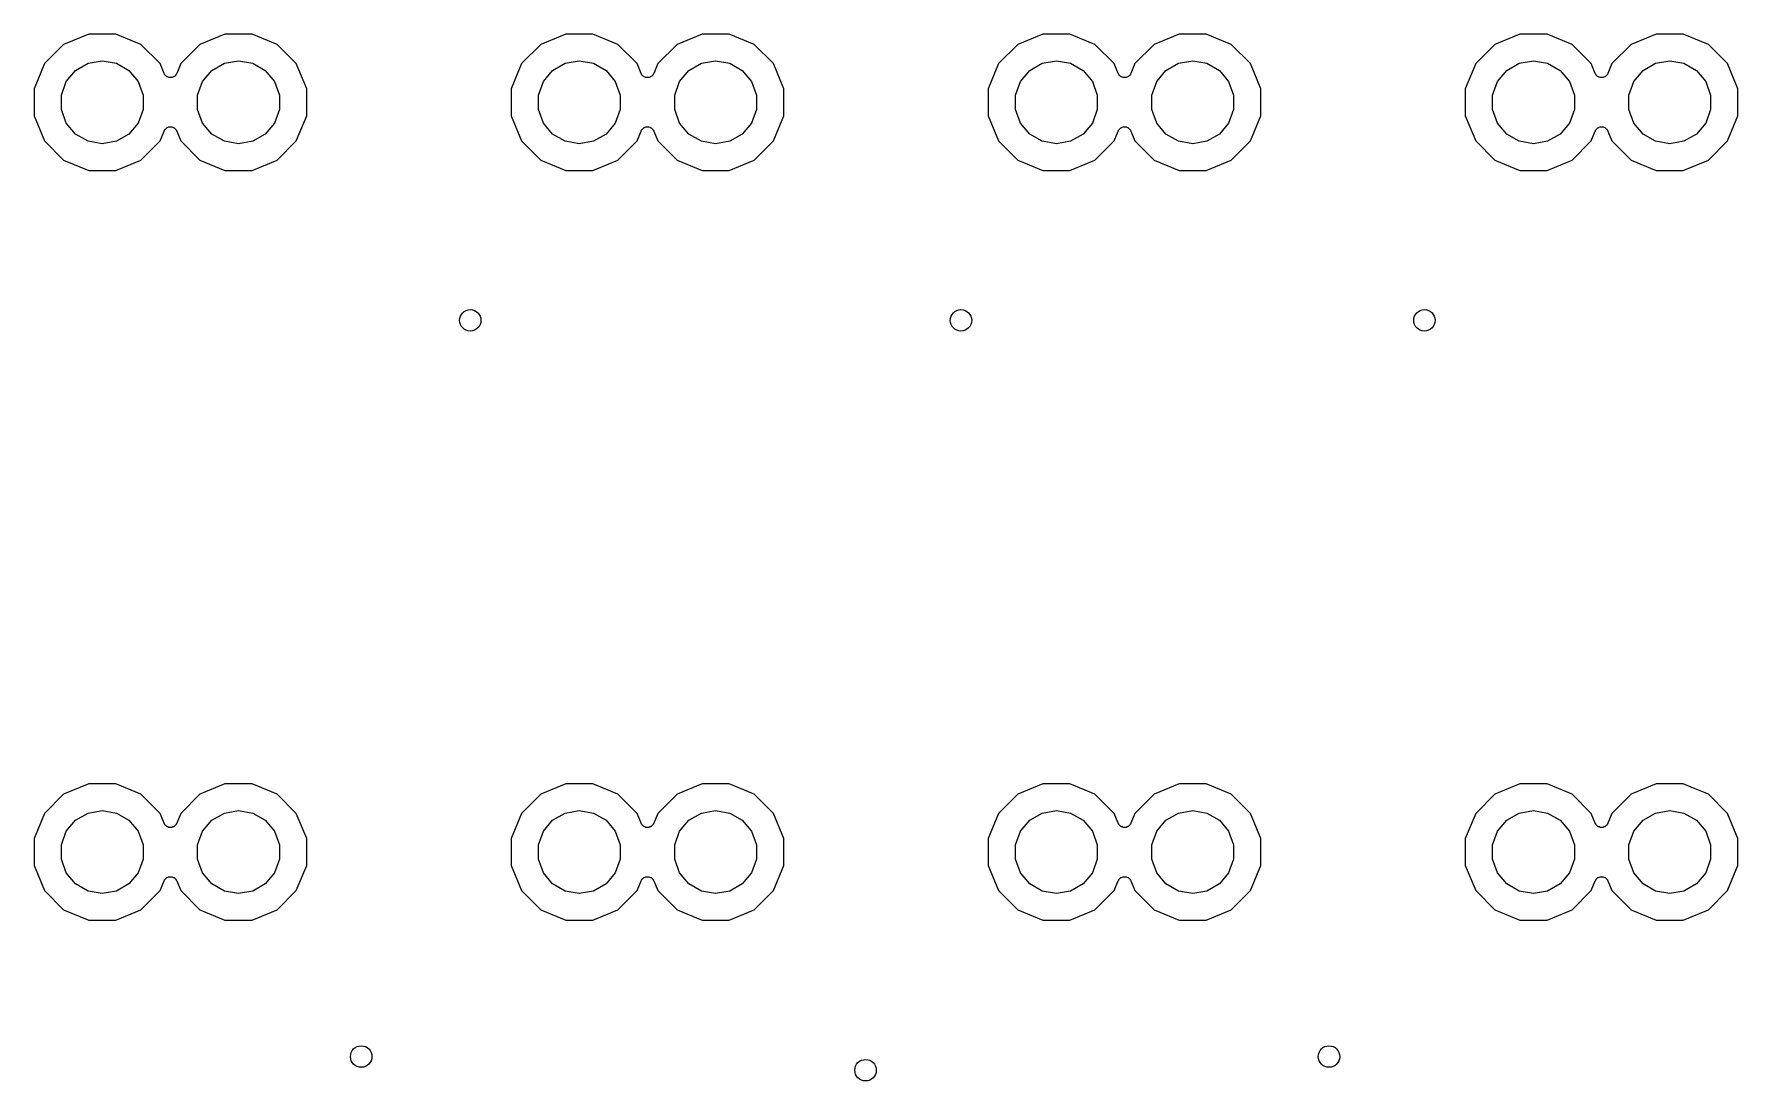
# Model space of a CAD drawing. Extents: x 40 to 163, y -163 to -37.
# Drawn here: x 68.58 to 100.33, y -137.61 to -118.11 of the extents above; entities that cross this region are included whole.
import ezdxf

# ---------------------------------------------------------------- set-up
doc = ezdxf.new("R2010")
doc.units = 0
doc.header["$MEASUREMENT"] = 0
doc.layers.add('BLACK', color=7, linetype='CONTINUOUS')

msp = doc.modelspace()

# ---------------------------------------------------------------- linework, layer by layer
at = {"layer": 'BLACK', "linetype": 'CONTINUOUS'}
for p, q in [((69.5974, -118.11), (69.1306, -118.303)), ((70.1026, -118.11), (69.5974, -118.11)), ((70.5694, -118.303), (70.1026, -118.11)), ((72.1374, -118.11), (71.6706, -118.303)), ((72.6426, -118.11), (72.1374, -118.11)), ((73.1094, -118.303), (72.6426, -118.11)), ((78.4874, -118.11), (78.0206, -118.303)), ((78.9926, -118.11), (78.4874, -118.11)), ((79.4594, -118.303), (78.9926, -118.11)), ((81.0274, -118.11), (80.5606, -118.303)), ((81.5326, -118.11), (81.0274, -118.11)), ((81.9994, -118.303), (81.5326, -118.11)), ((87.3774, -118.11), (86.9106, -118.303)), ((87.8826, -118.11), (87.3774, -118.11)), ((88.3494, -118.303), (87.8826, -118.11)), ((89.9174, -118.11), (89.4506, -118.303)), ((90.4226, -118.11), (89.9174, -118.11)), ((90.8894, -118.303), (90.4226, -118.11)), ((96.2674, -118.11), (95.8006, -118.303)), ((96.7726, -118.11), (96.2674, -118.11)), ((97.2394, -118.303), (96.7726, -118.11)), ((98.8074, -118.11), (98.3406, -118.303)), ((99.3126, -118.11), (98.8074, -118.11)), ((99.7794, -118.303), (99.3126, -118.11)), ((69.1306, -118.303), (68.7733, -118.661)), ((70.9267, -118.661), (70.5694, -118.303)), ((71.6706, -118.303), (71.3133, -118.661)), ((73.4667, -118.661), (73.1094, -118.303)), ((78.0206, -118.303), (77.6633, -118.661)), ((79.8167, -118.661), (79.4594, -118.303)), ((80.5606, -118.303), (80.2033, -118.661)), ((82.3567, -118.661), (81.9994, -118.303)), ((86.9106, -118.303), (86.5533, -118.661)), ((88.7067, -118.661), (88.3494, -118.303)), ((89.4506, -118.303), (89.0933, -118.661)), ((91.2467, -118.661), (90.8894, -118.303)), ((95.8006, -118.303), (95.4433, -118.661)), ((97.5967, -118.661), (97.2394, -118.303)), ((98.3406, -118.303), (97.9833, -118.661)), ((100.137, -118.661), (99.7794, -118.303)), ((68.7733, -118.661), (68.58, -119.127)), ((69.3526, -118.787), (69.5854, -118.653)), ((69.5854, -118.653), (69.85, -118.606)), ((69.85, -118.606), (70.1146, -118.653)), ((70.1146, -118.653), (70.3474, -118.787)), ((71.0027, -118.844), (70.9267, -118.661)), ((71.3133, -118.661), (71.2373, -118.844)), ((71.8926, -118.787), (72.1254, -118.653)), ((72.1254, -118.653), (72.39, -118.606)), ((72.39, -118.606), (72.6546, -118.653)), ((72.6546, -118.653), (72.8874, -118.787)), ((73.66, -119.127), (73.4667, -118.661)), ((77.6633, -118.661), (77.47, -119.127)), ((78.2426, -118.787), (78.4754, -118.653)), ((78.4754, -118.653), (78.74, -118.606)), ((78.74, -118.606), (79.0046, -118.653)), ((79.0046, -118.653), (79.2374, -118.787)), ((79.8927, -118.844), (79.8167, -118.661)), ((80.2033, -118.661), (80.1273, -118.844)), ((80.7826, -118.787), (81.0154, -118.653)), ((81.0154, -118.653), (81.28, -118.606)), ((81.28, -118.606), (81.5446, -118.653)), ((81.5446, -118.653), (81.7774, -118.787)), ((82.55, -119.127), (82.3567, -118.661)), ((86.5533, -118.661), (86.36, -119.127)), ((87.1326, -118.787), (87.3654, -118.653)), ((87.3654, -118.653), (87.63, -118.606)), ((87.63, -118.606), (87.8946, -118.653)), ((87.8946, -118.653), (88.1274, -118.787)), ((88.7827, -118.844), (88.7067, -118.661)), ((89.0933, -118.661), (89.0173, -118.844)), ((89.6726, -118.787), (89.9054, -118.653)), ((89.9054, -118.653), (90.17, -118.606)), ((90.17, -118.606), (90.4346, -118.653)), ((90.4346, -118.653), (90.6674, -118.787)), ((91.44, -119.127), (91.2467, -118.661)), ((95.4433, -118.661), (95.25, -119.127)), ((96.0226, -118.787), (96.2554, -118.653)), ((96.2554, -118.653), (96.52, -118.606)), ((96.52, -118.606), (96.7846, -118.653)), ((96.7846, -118.653), (97.0174, -118.787)), ((97.6727, -118.844), (97.5967, -118.661)), ((97.9833, -118.661), (97.9073, -118.844)), ((98.5626, -118.787), (98.7954, -118.653)), ((98.7954, -118.653), (99.06, -118.606)), ((99.06, -118.606), (99.3246, -118.653)), ((99.3246, -118.653), (99.5574, -118.787)), ((100.33, -119.127), (100.137, -118.661)), ((69.088, -119.246), (69.1799, -118.993)), ((69.1799, -118.993), (69.3526, -118.787)), ((70.3474, -118.787), (70.5201, -118.993)), ((70.5201, -118.993), (70.612, -119.246)), ((71.0116, -118.858), (71.0027, -118.844)), ((71.0192, -118.873), (71.0116, -118.858)), ((71.0234, -118.877), (71.0192, -118.873)), ((71.0264, -118.881), (71.0234, -118.877)), ((71.0395, -118.891), (71.0264, -118.881)), ((71.0518, -118.903), (71.0395, -118.891)), ((71.0569, -118.905), (71.0518, -118.903)), ((71.0614, -118.908), (71.0569, -118.905)), ((71.0772, -118.913), (71.0614, -118.908)), ((71.0925, -118.92), (71.0772, -118.913)), ((71.0981, -118.92), (71.0925, -118.92)), ((71.1034, -118.921), (71.0981, -118.92)), ((71.12, -118.921), (71.1034, -118.921)), ((71.1366, -118.921), (71.12, -118.921)), ((71.1419, -118.92), (71.1366, -118.921)), ((71.1475, -118.92), (71.1419, -118.92)), ((71.1628, -118.913), (71.1475, -118.92)), ((71.1786, -118.908), (71.1628, -118.913)), ((71.1831, -118.905), (71.1786, -118.908)), ((71.1882, -118.903), (71.1831, -118.905)), ((71.2005, -118.891), (71.1882, -118.903)), ((71.2136, -118.881), (71.2005, -118.891)), ((71.2166, -118.877), (71.2136, -118.881)), ((71.2208, -118.873), (71.2166, -118.877)), ((71.2284, -118.858), (71.2208, -118.873)), ((71.2373, -118.844), (71.2284, -118.858)), ((71.628, -119.246), (71.7199, -118.993)), ((71.7199, -118.993), (71.8926, -118.787)), ((72.8874, -118.787), (73.0601, -118.993)), ((73.0601, -118.993), (73.152, -119.246)), ((77.978, -119.246), (78.0699, -118.993)), ((78.0699, -118.993), (78.2426, -118.787)), ((79.2374, -118.787), (79.4101, -118.993)), ((79.4101, -118.993), (79.502, -119.246)), ((79.9016, -118.858), (79.8927, -118.844)), ((79.9092, -118.873), (79.9016, -118.858)), ((79.9134, -118.877), (79.9092, -118.873)), ((79.9164, -118.881), (79.9134, -118.877)), ((79.9295, -118.891), (79.9164, -118.881)), ((79.9418, -118.903), (79.9295, -118.891)), ((79.9469, -118.905), (79.9418, -118.903)), ((79.9514, -118.908), (79.9469, -118.905)), ((79.9672, -118.913), (79.9514, -118.908)), ((79.9825, -118.92), (79.9672, -118.913)), ((79.9881, -118.92), (79.9825, -118.92)), ((79.9934, -118.921), (79.9881, -118.92)), ((80.01, -118.921), (79.9934, -118.921)), ((80.0266, -118.921), (80.01, -118.921)), ((80.0319, -118.92), (80.0266, -118.921)), ((80.0375, -118.92), (80.0319, -118.92)), ((80.0528, -118.913), (80.0375, -118.92)), ((80.0686, -118.908), (80.0528, -118.913)), ((80.0731, -118.905), (80.0686, -118.908)), ((80.0782, -118.903), (80.0731, -118.905)), ((80.0905, -118.891), (80.0782, -118.903)), ((80.1036, -118.881), (80.0905, -118.891)), ((80.1066, -118.877), (80.1036, -118.881)), ((80.1108, -118.873), (80.1066, -118.877)), ((80.1184, -118.858), (80.1108, -118.873)), ((80.1273, -118.844), (80.1184, -118.858)), ((80.518, -119.246), (80.6099, -118.993)), ((80.6099, -118.993), (80.7826, -118.787)), ((81.7774, -118.787), (81.9501, -118.993)), ((81.9501, -118.993), (82.042, -119.246)), ((86.868, -119.246), (86.9599, -118.993)), ((86.9599, -118.993), (87.1326, -118.787)), ((88.1274, -118.787), (88.3001, -118.993)), ((88.3001, -118.993), (88.392, -119.246)), ((88.7916, -118.858), (88.7827, -118.844)), ((88.7992, -118.873), (88.7916, -118.858)), ((88.8034, -118.877), (88.7992, -118.873)), ((88.8064, -118.881), (88.8034, -118.877)), ((88.8195, -118.891), (88.8064, -118.881)), ((88.8318, -118.903), (88.8195, -118.891)), ((88.8369, -118.905), (88.8318, -118.903)), ((88.8414, -118.908), (88.8369, -118.905)), ((88.8572, -118.913), (88.8414, -118.908)), ((88.8725, -118.92), (88.8572, -118.913)), ((88.8781, -118.92), (88.8725, -118.92)), ((88.8834, -118.921), (88.8781, -118.92)), ((88.9, -118.921), (88.8834, -118.921)), ((88.9166, -118.921), (88.9, -118.921)), ((88.9219, -118.92), (88.9166, -118.921)), ((88.9275, -118.92), (88.9219, -118.92)), ((88.9428, -118.913), (88.9275, -118.92)), ((88.9586, -118.908), (88.9428, -118.913)), ((88.9631, -118.905), (88.9586, -118.908)), ((88.9682, -118.903), (88.9631, -118.905)), ((88.9805, -118.891), (88.9682, -118.903)), ((88.9936, -118.881), (88.9805, -118.891)), ((88.9966, -118.877), (88.9936, -118.881)), ((89.0008, -118.873), (88.9966, -118.877)), ((89.0084, -118.858), (89.0008, -118.873)), ((89.0173, -118.844), (89.0084, -118.858)), ((89.408, -119.246), (89.4999, -118.993)), ((89.4999, -118.993), (89.6726, -118.787)), ((90.6674, -118.787), (90.8401, -118.993)), ((90.8401, -118.993), (90.932, -119.246)), ((95.758, -119.246), (95.8499, -118.993)), ((95.8499, -118.993), (96.0226, -118.787)), ((97.0174, -118.787), (97.1901, -118.993)), ((97.1901, -118.993), (97.282, -119.246)), ((97.6816, -118.858), (97.6727, -118.844)), ((97.6892, -118.873), (97.6816, -118.858)), ((97.6934, -118.877), (97.6892, -118.873)), ((97.6964, -118.881), (97.6934, -118.877)), ((97.7095, -118.891), (97.6964, -118.881)), ((97.7218, -118.903), (97.7095, -118.891)), ((97.7269, -118.905), (97.7218, -118.903)), ((97.7314, -118.908), (97.7269, -118.905)), ((97.7472, -118.913), (97.7314, -118.908)), ((97.7625, -118.92), (97.7472, -118.913)), ((97.7681, -118.92), (97.7625, -118.92)), ((97.7734, -118.921), (97.7681, -118.92)), ((97.79, -118.921), (97.7734, -118.921)), ((97.8066, -118.921), (97.79, -118.921)), ((97.8119, -118.92), (97.8066, -118.921)), ((97.8175, -118.92), (97.8119, -118.92)), ((97.8328, -118.913), (97.8175, -118.92)), ((97.8486, -118.908), (97.8328, -118.913)), ((97.8531, -118.905), (97.8486, -118.908)), ((97.8582, -118.903), (97.8531, -118.905)), ((97.8705, -118.891), (97.8582, -118.903)), ((97.8836, -118.881), (97.8705, -118.891)), ((97.8866, -118.877), (97.8836, -118.881)), ((97.8908, -118.873), (97.8866, -118.877)), ((97.8984, -118.858), (97.8908, -118.873)), ((97.9073, -118.844), (97.8984, -118.858)), ((98.298, -119.246), (98.3899, -118.993)), ((98.3899, -118.993), (98.5626, -118.787)), ((99.5574, -118.787), (99.7301, -118.993)), ((99.7301, -118.993), (99.822, -119.246)), ((68.58, -119.127), (68.58, -119.633)), ((69.088, -119.514), (69.088, -119.246)), ((70.612, -119.246), (70.612, -119.514)), ((71.628, -119.514), (71.628, -119.246)), ((73.152, -119.246), (73.152, -119.514)), ((73.66, -119.633), (73.66, -119.127)), ((77.47, -119.127), (77.47, -119.633)), ((77.978, -119.514), (77.978, -119.246)), ((79.502, -119.246), (79.502, -119.514)), ((80.518, -119.514), (80.518, -119.246)), ((82.042, -119.246), (82.042, -119.514)), ((82.55, -119.633), (82.55, -119.127)), ((86.36, -119.127), (86.36, -119.633)), ((86.868, -119.514), (86.868, -119.246)), ((88.392, -119.246), (88.392, -119.514)), ((89.408, -119.514), (89.408, -119.246)), ((90.932, -119.246), (90.932, -119.514)), ((91.44, -119.633), (91.44, -119.127)), ((95.25, -119.127), (95.25, -119.633)), ((95.758, -119.514), (95.758, -119.246)), ((97.282, -119.246), (97.282, -119.514)), ((98.298, -119.514), (98.298, -119.246)), ((99.822, -119.246), (99.822, -119.514)), ((100.33, -119.633), (100.33, -119.127)), ((68.58, -119.633), (68.7733, -120.099)), ((69.1799, -119.767), (69.088, -119.514)), ((70.612, -119.514), (70.5201, -119.767)), ((71.7199, -119.767), (71.628, -119.514)), ((73.152, -119.514), (73.0601, -119.767)), ((73.4667, -120.099), (73.66, -119.633)), ((77.47, -119.633), (77.6633, -120.099)), ((78.0699, -119.767), (77.978, -119.514)), ((79.502, -119.514), (79.4101, -119.767)), ((80.6099, -119.767), (80.518, -119.514)), ((82.042, -119.514), (81.9501, -119.767)), ((82.3567, -120.099), (82.55, -119.633)), ((86.36, -119.633), (86.5533, -120.099)), ((86.9599, -119.767), (86.868, -119.514)), ((88.392, -119.514), (88.3001, -119.767)), ((89.4999, -119.767), (89.408, -119.514)), ((90.932, -119.514), (90.8401, -119.767)), ((91.2467, -120.099), (91.44, -119.633)), ((95.25, -119.633), (95.4433, -120.099)), ((95.8499, -119.767), (95.758, -119.514)), ((97.282, -119.514), (97.1901, -119.767)), ((98.3899, -119.767), (98.298, -119.514)), ((99.822, -119.514), (99.7301, -119.767)), ((100.137, -120.099), (100.33, -119.633)), ((69.3526, -119.973), (69.1799, -119.767)), ((69.5854, -120.107), (69.3526, -119.973)), ((70.3474, -119.973), (70.1146, -120.107)), ((70.5201, -119.767), (70.3474, -119.973)), ((70.9267, -120.099), (71.0027, -119.916)), ((71.0027, -119.916), (71.0116, -119.902)), ((71.0116, -119.902), (71.0192, -119.887)), ((71.0192, -119.887), (71.0234, -119.883)), ((71.0234, -119.883), (71.0264, -119.879)), ((71.0264, -119.879), (71.0395, -119.869)), ((71.0395, -119.869), (71.0518, -119.857)), ((71.0518, -119.857), (71.0569, -119.855)), ((71.0569, -119.855), (71.0614, -119.852)), ((71.0614, -119.852), (71.0772, -119.847)), ((71.0772, -119.847), (71.0925, -119.84)), ((71.0925, -119.84), (71.0981, -119.84)), ((71.0981, -119.84), (71.1034, -119.839)), ((71.1034, -119.839), (71.12, -119.839)), ((71.12, -119.839), (71.1366, -119.839)), ((71.1366, -119.839), (71.1419, -119.84)), ((71.1419, -119.84), (71.1475, -119.84)), ((71.1475, -119.84), (71.1628, -119.847)), ((71.1628, -119.847), (71.1786, -119.852)), ((71.1786, -119.852), (71.1831, -119.855)), ((71.1831, -119.855), (71.1882, -119.857)), ((71.1882, -119.857), (71.2005, -119.869)), ((71.2005, -119.869), (71.2136, -119.879)), ((71.2136, -119.879), (71.2166, -119.883)), ((71.2166, -119.883), (71.2208, -119.887)), ((71.2208, -119.887), (71.2284, -119.902)), ((71.2284, -119.902), (71.2373, -119.916)), ((71.2373, -119.916), (71.3133, -120.099)), ((71.8926, -119.973), (71.7199, -119.767)), ((72.1254, -120.107), (71.8926, -119.973)), ((72.8874, -119.973), (72.6546, -120.107)), ((73.0601, -119.767), (72.8874, -119.973)), ((78.2426, -119.973), (78.0699, -119.767)), ((78.4754, -120.107), (78.2426, -119.973)), ((79.2374, -119.973), (79.0046, -120.107)), ((79.4101, -119.767), (79.2374, -119.973)), ((79.8167, -120.099), (79.8927, -119.916)), ((79.8927, -119.916), (79.9016, -119.902)), ((79.9016, -119.902), (79.9092, -119.887)), ((79.9092, -119.887), (79.9134, -119.883)), ((79.9134, -119.883), (79.9164, -119.879)), ((79.9164, -119.879), (79.9295, -119.869)), ((79.9295, -119.869), (79.9418, -119.857)), ((79.9418, -119.857), (79.9469, -119.855)), ((79.9469, -119.855), (79.9514, -119.852)), ((79.9514, -119.852), (79.9672, -119.847)), ((79.9672, -119.847), (79.9825, -119.84)), ((79.9825, -119.84), (79.9881, -119.84)), ((79.9881, -119.84), (79.9934, -119.839)), ((79.9934, -119.839), (80.01, -119.839)), ((80.01, -119.839), (80.0266, -119.839)), ((80.0266, -119.839), (80.0319, -119.84)), ((80.0319, -119.84), (80.0375, -119.84)), ((80.0375, -119.84), (80.0528, -119.847)), ((80.0528, -119.847), (80.0686, -119.852)), ((80.0686, -119.852), (80.0731, -119.855)), ((80.0731, -119.855), (80.0782, -119.857)), ((80.0782, -119.857), (80.0905, -119.869)), ((80.0905, -119.869), (80.1036, -119.879)), ((80.1036, -119.879), (80.1066, -119.883)), ((80.1066, -119.883), (80.1108, -119.887)), ((80.1108, -119.887), (80.1184, -119.902)), ((80.1184, -119.902), (80.1273, -119.916)), ((80.1273, -119.916), (80.2033, -120.099)), ((80.7826, -119.973), (80.6099, -119.767)), ((81.0154, -120.107), (80.7826, -119.973)), ((81.7774, -119.973), (81.5446, -120.107)), ((81.9501, -119.767), (81.7774, -119.973)), ((87.1326, -119.973), (86.9599, -119.767)), ((87.3654, -120.107), (87.1326, -119.973)), ((88.1274, -119.973), (87.8946, -120.107)), ((88.3001, -119.767), (88.1274, -119.973)), ((88.7067, -120.099), (88.7827, -119.916)), ((88.7827, -119.916), (88.7916, -119.902)), ((88.7916, -119.902), (88.7992, -119.887)), ((88.7992, -119.887), (88.8034, -119.883)), ((88.8034, -119.883), (88.8064, -119.879)), ((88.8064, -119.879), (88.8195, -119.869)), ((88.8195, -119.869), (88.8318, -119.857)), ((88.8318, -119.857), (88.8369, -119.855)), ((88.8369, -119.855), (88.8414, -119.852)), ((88.8414, -119.852), (88.8572, -119.847)), ((88.8572, -119.847), (88.8725, -119.84)), ((88.8725, -119.84), (88.8781, -119.84)), ((88.8781, -119.84), (88.8834, -119.839)), ((88.8834, -119.839), (88.9, -119.839)), ((88.9, -119.839), (88.9166, -119.839)), ((88.9166, -119.839), (88.9219, -119.84)), ((88.9219, -119.84), (88.9275, -119.84)), ((88.9275, -119.84), (88.9428, -119.847)), ((88.9428, -119.847), (88.9586, -119.852)), ((88.9586, -119.852), (88.9631, -119.855)), ((88.9631, -119.855), (88.9682, -119.857)), ((88.9682, -119.857), (88.9805, -119.869)), ((88.9805, -119.869), (88.9936, -119.879)), ((88.9936, -119.879), (88.9966, -119.883)), ((88.9966, -119.883), (89.0008, -119.887)), ((89.0008, -119.887), (89.0084, -119.902)), ((89.0084, -119.902), (89.0173, -119.916)), ((89.0173, -119.916), (89.0933, -120.099)), ((89.6726, -119.973), (89.4999, -119.767)), ((89.9054, -120.107), (89.6726, -119.973)), ((90.6674, -119.973), (90.4346, -120.107)), ((90.8401, -119.767), (90.6674, -119.973)), ((96.0226, -119.973), (95.8499, -119.767)), ((96.2554, -120.107), (96.0226, -119.973)), ((97.0174, -119.973), (96.7846, -120.107)), ((97.1901, -119.767), (97.0174, -119.973)), ((97.5967, -120.099), (97.6727, -119.916)), ((97.6727, -119.916), (97.6816, -119.902)), ((97.6816, -119.902), (97.6892, -119.887)), ((97.6892, -119.887), (97.6934, -119.883)), ((97.6934, -119.883), (97.6964, -119.879)), ((97.6964, -119.879), (97.7095, -119.869)), ((97.7095, -119.869), (97.7218, -119.857)), ((97.7218, -119.857), (97.7269, -119.855)), ((97.7269, -119.855), (97.7314, -119.852)), ((97.7314, -119.852), (97.7472, -119.847)), ((97.7472, -119.847), (97.7625, -119.84)), ((97.7625, -119.84), (97.7681, -119.84)), ((97.7681, -119.84), (97.7734, -119.839)), ((97.7734, -119.839), (97.79, -119.839)), ((97.79, -119.839), (97.8066, -119.839)), ((97.8066, -119.839), (97.8119, -119.84)), ((97.8119, -119.84), (97.8175, -119.84)), ((97.8175, -119.84), (97.8328, -119.847)), ((97.8328, -119.847), (97.8486, -119.852)), ((97.8486, -119.852), (97.8531, -119.855)), ((97.8531, -119.855), (97.8582, -119.857)), ((97.8582, -119.857), (97.8705, -119.869)), ((97.8705, -119.869), (97.8836, -119.879)), ((97.8836, -119.879), (97.8866, -119.883)), ((97.8866, -119.883), (97.8908, -119.887)), ((97.8908, -119.887), (97.8984, -119.902)), ((97.8984, -119.902), (97.9073, -119.916)), ((97.9073, -119.916), (97.9833, -120.099)), ((98.5626, -119.973), (98.3899, -119.767)), ((98.7954, -120.107), (98.5626, -119.973)), ((99.5574, -119.973), (99.3246, -120.107)), ((99.7301, -119.767), (99.5574, -119.973)), ((68.7733, -120.099), (69.1306, -120.457)), ((69.85, -120.154), (69.5854, -120.107)), ((70.1146, -120.107), (69.85, -120.154)), ((70.5694, -120.457), (70.9267, -120.099)), ((71.3133, -120.099), (71.6706, -120.457)), ((72.39, -120.154), (72.1254, -120.107)), ((72.6546, -120.107), (72.39, -120.154)), ((73.1094, -120.457), (73.4667, -120.099)), ((77.6633, -120.099), (78.0206, -120.457)), ((78.74, -120.154), (78.4754, -120.107)), ((79.0046, -120.107), (78.74, -120.154)), ((79.4594, -120.457), (79.8167, -120.099)), ((80.2033, -120.099), (80.5606, -120.457)), ((81.28, -120.154), (81.0154, -120.107)), ((81.5446, -120.107), (81.28, -120.154)), ((81.9994, -120.457), (82.3567, -120.099)), ((86.5533, -120.099), (86.9106, -120.457)), ((87.63, -120.154), (87.3654, -120.107)), ((87.8946, -120.107), (87.63, -120.154)), ((88.3494, -120.457), (88.7067, -120.099)), ((89.0933, -120.099), (89.4506, -120.457)), ((90.17, -120.154), (89.9054, -120.107)), ((90.4346, -120.107), (90.17, -120.154)), ((90.8894, -120.457), (91.2467, -120.099)), ((95.4433, -120.099), (95.8006, -120.457)), ((96.52, -120.154), (96.2554, -120.107)), ((96.7846, -120.107), (96.52, -120.154)), ((97.2394, -120.457), (97.5967, -120.099)), ((97.9833, -120.099), (98.3406, -120.457)), ((99.06, -120.154), (98.7954, -120.107)), ((99.3246, -120.107), (99.06, -120.154)), ((99.7794, -120.457), (100.137, -120.099)), ((69.1306, -120.457), (69.5974, -120.65)), ((69.5974, -120.65), (70.1026, -120.65)), ((70.1026, -120.65), (70.5694, -120.457)), ((71.6706, -120.457), (72.1374, -120.65)), ((72.1374, -120.65), (72.6426, -120.65)), ((72.6426, -120.65), (73.1094, -120.457)), ((78.0206, -120.457), (78.4874, -120.65)), ((78.4874, -120.65), (78.9926, -120.65)), ((78.9926, -120.65), (79.4594, -120.457)), ((80.5606, -120.457), (81.0274, -120.65)), ((81.0274, -120.65), (81.5326, -120.65)), ((81.5326, -120.65), (81.9994, -120.457)), ((86.9106, -120.457), (87.3774, -120.65)), ((87.3774, -120.65), (87.8826, -120.65)), ((87.8826, -120.65), (88.3494, -120.457)), ((89.4506, -120.457), (89.9174, -120.65)), ((89.9174, -120.65), (90.4226, -120.65)), ((90.4226, -120.65), (90.8894, -120.457)), ((95.8006, -120.457), (96.2674, -120.65)), ((96.2674, -120.65), (96.7726, -120.65)), ((96.7726, -120.65), (97.2394, -120.457)), ((98.3406, -120.457), (98.8074, -120.65)), ((98.8074, -120.65), (99.3126, -120.65)), ((99.3126, -120.65), (99.7794, -120.457)), ((69.1306, -132.273), (68.7733, -132.631)), ((69.5974, -132.08), (69.1306, -132.273)), ((70.1026, -132.08), (69.5974, -132.08)), ((70.5694, -132.273), (70.1026, -132.08)), ((70.9267, -132.631), (70.5694, -132.273)), ((71.6706, -132.273), (71.3133, -132.631)), ((72.1374, -132.08), (71.6706, -132.273)), ((72.6426, -132.08), (72.1374, -132.08)), ((73.1094, -132.273), (72.6426, -132.08)), ((73.4667, -132.631), (73.1094, -132.273)), ((78.0206, -132.273), (77.6633, -132.631)), ((78.4874, -132.08), (78.0206, -132.273)), ((78.9926, -132.08), (78.4874, -132.08)), ((79.4594, -132.273), (78.9926, -132.08)), ((79.8167, -132.631), (79.4594, -132.273)), ((80.5606, -132.273), (80.2033, -132.631)), ((81.0274, -132.08), (80.5606, -132.273)), ((81.5326, -132.08), (81.0274, -132.08)), ((81.9994, -132.273), (81.5326, -132.08)), ((82.3567, -132.631), (81.9994, -132.273)), ((86.9106, -132.273), (86.5533, -132.631)), ((87.3774, -132.08), (86.9106, -132.273)), ((87.8826, -132.08), (87.3774, -132.08)), ((88.3494, -132.273), (87.8826, -132.08)), ((88.7067, -132.631), (88.3494, -132.273)), ((89.4506, -132.273), (89.0933, -132.631)), ((89.9174, -132.08), (89.4506, -132.273)), ((90.4226, -132.08), (89.9174, -132.08)), ((90.8894, -132.273), (90.4226, -132.08)), ((91.2467, -132.631), (90.8894, -132.273)), ((95.8006, -132.273), (95.4433, -132.631)), ((96.2674, -132.08), (95.8006, -132.273)), ((96.7726, -132.08), (96.2674, -132.08)), ((97.2394, -132.273), (96.7726, -132.08)), ((97.5967, -132.631), (97.2394, -132.273)), ((98.3406, -132.273), (97.9833, -132.631)), ((98.8074, -132.08), (98.3406, -132.273)), ((99.3126, -132.08), (98.8074, -132.08)), ((99.5346, -132.172), (99.3126, -132.08)), ((99.7794, -132.273), (99.5346, -132.172)), ((100.137, -132.631), (99.7794, -132.273)), ((68.7733, -132.631), (68.58, -133.097)), ((69.3526, -132.757), (69.5854, -132.623)), ((69.5854, -132.623), (69.85, -132.576)), ((69.85, -132.576), (70.1146, -132.623)), ((70.1146, -132.623), (70.3474, -132.757)), ((71.0027, -132.814), (70.9267, -132.631)), ((71.3133, -132.631), (71.2373, -132.814)), ((71.8926, -132.757), (72.1254, -132.623)), ((72.1254, -132.623), (72.39, -132.576)), ((72.39, -132.576), (72.6546, -132.623)), ((72.6546, -132.623), (72.8874, -132.757)), ((73.66, -133.097), (73.4667, -132.631)), ((77.6633, -132.631), (77.47, -133.097)), ((78.2426, -132.757), (78.4754, -132.623)), ((78.4754, -132.623), (78.74, -132.576)), ((78.74, -132.576), (79.0046, -132.623)), ((79.0046, -132.623), (79.2374, -132.757)), ((79.8927, -132.814), (79.8167, -132.631)), ((80.2033, -132.631), (80.1273, -132.814)), ((80.7826, -132.757), (81.0154, -132.623)), ((81.0154, -132.623), (81.28, -132.576)), ((81.28, -132.576), (81.5446, -132.623)), ((81.5446, -132.623), (81.7774, -132.757)), ((82.55, -133.097), (82.3567, -132.631)), ((86.5533, -132.631), (86.36, -133.097)), ((87.1326, -132.757), (87.3654, -132.623)), ((87.3654, -132.623), (87.63, -132.576)), ((87.63, -132.576), (87.8946, -132.623)), ((87.8946, -132.623), (88.1274, -132.757)), ((88.7827, -132.814), (88.7067, -132.631)), ((89.0933, -132.631), (89.0173, -132.814)), ((89.6726, -132.757), (89.9054, -132.623)), ((89.9054, -132.623), (90.17, -132.576)), ((90.17, -132.576), (90.4346, -132.623)), ((90.4346, -132.623), (90.6674, -132.757)), ((91.44, -133.097), (91.2467, -132.631)), ((95.4433, -132.631), (95.25, -133.097)), ((96.0226, -132.757), (96.2554, -132.623)), ((96.2554, -132.623), (96.52, -132.576)), ((96.52, -132.576), (96.7846, -132.623)), ((96.7846, -132.623), (97.0174, -132.757)), ((97.6727, -132.814), (97.5967, -132.631)), ((97.9833, -132.631), (97.9073, -132.814)), ((98.5626, -132.757), (98.7954, -132.623)), ((98.7954, -132.623), (99.06, -132.576)), ((99.06, -132.576), (99.3246, -132.623)), ((99.3246, -132.623), (99.5574, -132.757)), ((100.33, -133.097), (100.137, -132.631)), ((69.088, -133.216), (69.1799, -132.963)), ((69.1799, -132.963), (69.3526, -132.757)), ((70.3474, -132.757), (70.5201, -132.963)), ((70.5201, -132.963), (70.612, -133.216)), ((71.0116, -132.828), (71.0027, -132.814)), ((71.0192, -132.843), (71.0116, -132.828)), ((71.0234, -132.847), (71.0192, -132.843)), ((71.0264, -132.851), (71.0234, -132.847)), ((71.0395, -132.861), (71.0264, -132.851)), ((71.0518, -132.873), (71.0395, -132.861)), ((71.0569, -132.875), (71.0518, -132.873)), ((71.0614, -132.878), (71.0569, -132.875)), ((71.0772, -132.883), (71.0614, -132.878)), ((71.0925, -132.89), (71.0772, -132.883)), ((71.0981, -132.89), (71.0925, -132.89)), ((71.1034, -132.891), (71.0981, -132.89)), ((71.12, -132.891), (71.1034, -132.891)), ((71.1366, -132.891), (71.12, -132.891)), ((71.1419, -132.89), (71.1366, -132.891)), ((71.1475, -132.89), (71.1419, -132.89)), ((71.1628, -132.883), (71.1475, -132.89)), ((71.1786, -132.878), (71.1628, -132.883)), ((71.1831, -132.875), (71.1786, -132.878)), ((71.1882, -132.873), (71.1831, -132.875)), ((71.2005, -132.861), (71.1882, -132.873)), ((71.2136, -132.851), (71.2005, -132.861)), ((71.2166, -132.847), (71.2136, -132.851)), ((71.2208, -132.843), (71.2166, -132.847)), ((71.2284, -132.828), (71.2208, -132.843)), ((71.2373, -132.814), (71.2284, -132.828)), ((71.628, -133.216), (71.7199, -132.963)), ((71.7199, -132.963), (71.8926, -132.757)), ((72.8874, -132.757), (73.0601, -132.963)), ((73.0601, -132.963), (73.152, -133.216)), ((77.978, -133.216), (78.0699, -132.963)), ((78.0699, -132.963), (78.2426, -132.757)), ((79.2374, -132.757), (79.4101, -132.963)), ((79.4101, -132.963), (79.502, -133.216)), ((79.9016, -132.828), (79.8927, -132.814)), ((79.9092, -132.843), (79.9016, -132.828)), ((79.9134, -132.847), (79.9092, -132.843)), ((79.9164, -132.851), (79.9134, -132.847)), ((79.9295, -132.861), (79.9164, -132.851)), ((79.9418, -132.873), (79.9295, -132.861)), ((79.9469, -132.875), (79.9418, -132.873)), ((79.9514, -132.878), (79.9469, -132.875)), ((79.9672, -132.883), (79.9514, -132.878)), ((79.9825, -132.89), (79.9672, -132.883)), ((79.9881, -132.89), (79.9825, -132.89)), ((79.9934, -132.891), (79.9881, -132.89)), ((80.01, -132.891), (79.9934, -132.891)), ((80.0266, -132.891), (80.01, -132.891)), ((80.0319, -132.89), (80.0266, -132.891)), ((80.0375, -132.89), (80.0319, -132.89)), ((80.0528, -132.883), (80.0375, -132.89)), ((80.0686, -132.878), (80.0528, -132.883)), ((80.0731, -132.875), (80.0686, -132.878)), ((80.0782, -132.873), (80.0731, -132.875)), ((80.0905, -132.861), (80.0782, -132.873)), ((80.1036, -132.851), (80.0905, -132.861)), ((80.1066, -132.847), (80.1036, -132.851)), ((80.1108, -132.843), (80.1066, -132.847)), ((80.1184, -132.828), (80.1108, -132.843)), ((80.1273, -132.814), (80.1184, -132.828)), ((80.518, -133.216), (80.6099, -132.963)), ((80.6099, -132.963), (80.7826, -132.757)), ((81.7774, -132.757), (81.9501, -132.963)), ((81.9501, -132.963), (82.042, -133.216)), ((86.868, -133.216), (86.9599, -132.963)), ((86.9599, -132.963), (87.1326, -132.757)), ((88.1274, -132.757), (88.3001, -132.963)), ((88.3001, -132.963), (88.392, -133.216)), ((88.7916, -132.828), (88.7827, -132.814)), ((88.7992, -132.843), (88.7916, -132.828)), ((88.8034, -132.847), (88.7992, -132.843)), ((88.8064, -132.851), (88.8034, -132.847)), ((88.8195, -132.861), (88.8064, -132.851)), ((88.8318, -132.873), (88.8195, -132.861)), ((88.8369, -132.875), (88.8318, -132.873)), ((88.8414, -132.878), (88.8369, -132.875)), ((88.8572, -132.883), (88.8414, -132.878)), ((88.8725, -132.89), (88.8572, -132.883)), ((88.8781, -132.89), (88.8725, -132.89)), ((88.8834, -132.891), (88.8781, -132.89)), ((88.9, -132.891), (88.8834, -132.891)), ((88.9166, -132.891), (88.9, -132.891)), ((88.9219, -132.89), (88.9166, -132.891)), ((88.9275, -132.89), (88.9219, -132.89)), ((88.9428, -132.883), (88.9275, -132.89)), ((88.9586, -132.878), (88.9428, -132.883)), ((88.9631, -132.875), (88.9586, -132.878)), ((88.9682, -132.873), (88.9631, -132.875)), ((88.9805, -132.861), (88.9682, -132.873)), ((88.9936, -132.851), (88.9805, -132.861)), ((88.9966, -132.847), (88.9936, -132.851)), ((89.0008, -132.843), (88.9966, -132.847)), ((89.0084, -132.828), (89.0008, -132.843)), ((89.0173, -132.814), (89.0084, -132.828)), ((89.408, -133.216), (89.4999, -132.963)), ((89.4999, -132.963), (89.6726, -132.757)), ((90.6674, -132.757), (90.8401, -132.963)), ((90.8401, -132.963), (90.932, -133.216)), ((95.758, -133.216), (95.8499, -132.963)), ((95.8499, -132.963), (96.0226, -132.757)), ((97.0174, -132.757), (97.1901, -132.963)), ((97.1901, -132.963), (97.282, -133.216)), ((97.6816, -132.828), (97.6727, -132.814)), ((97.6892, -132.843), (97.6816, -132.828)), ((97.6934, -132.847), (97.6892, -132.843)), ((97.6964, -132.851), (97.6934, -132.847)), ((97.7095, -132.861), (97.6964, -132.851)), ((97.7218, -132.873), (97.7095, -132.861)), ((97.7269, -132.875), (97.7218, -132.873)), ((97.7314, -132.878), (97.7269, -132.875)), ((97.7472, -132.883), (97.7314, -132.878)), ((97.7625, -132.89), (97.7472, -132.883)), ((97.7681, -132.89), (97.7625, -132.89)), ((97.7734, -132.891), (97.7681, -132.89)), ((97.79, -132.891), (97.7734, -132.891)), ((97.8066, -132.891), (97.79, -132.891)), ((97.8119, -132.89), (97.8066, -132.891)), ((97.8175, -132.89), (97.8119, -132.89)), ((97.8328, -132.883), (97.8175, -132.89)), ((97.8486, -132.878), (97.8328, -132.883)), ((97.8531, -132.875), (97.8486, -132.878)), ((97.8582, -132.873), (97.8531, -132.875)), ((97.8705, -132.861), (97.8582, -132.873)), ((97.8836, -132.851), (97.8705, -132.861)), ((97.8866, -132.847), (97.8836, -132.851)), ((97.8908, -132.843), (97.8866, -132.847)), ((97.8984, -132.828), (97.8908, -132.843)), ((97.9073, -132.814), (97.8984, -132.828)), ((98.298, -133.216), (98.3899, -132.963)), ((98.3899, -132.963), (98.5626, -132.757)), ((99.5574, -132.757), (99.7301, -132.963)), ((99.7301, -132.963), (99.822, -133.216)), ((68.58, -133.097), (68.58, -133.603)), ((69.088, -133.484), (69.088, -133.216)), ((70.612, -133.216), (70.612, -133.484)), ((71.628, -133.484), (71.628, -133.216)), ((73.152, -133.216), (73.152, -133.484)), ((73.66, -133.603), (73.66, -133.097)), ((77.47, -133.097), (77.47, -133.603)), ((77.978, -133.484), (77.978, -133.216)), ((79.502, -133.216), (79.502, -133.484)), ((80.518, -133.484), (80.518, -133.216)), ((82.042, -133.216), (82.042, -133.484)), ((82.55, -133.603), (82.55, -133.097)), ((86.36, -133.097), (86.36, -133.603)), ((86.868, -133.484), (86.868, -133.216)), ((88.392, -133.216), (88.392, -133.484)), ((89.408, -133.484), (89.408, -133.216)), ((90.932, -133.216), (90.932, -133.484)), ((91.44, -133.603), (91.44, -133.097)), ((95.25, -133.097), (95.25, -133.603)), ((95.758, -133.484), (95.758, -133.216)), ((97.282, -133.216), (97.282, -133.484)), ((98.298, -133.484), (98.298, -133.216)), ((99.822, -133.216), (99.822, -133.484)), ((100.33, -133.603), (100.33, -133.097)), ((68.58, -133.603), (68.7733, -134.069)), ((69.1799, -133.737), (69.088, -133.484)), ((70.612, -133.484), (70.5201, -133.737)), ((71.7199, -133.737), (71.628, -133.484)), ((73.152, -133.484), (73.0601, -133.737)), ((73.4667, -134.069), (73.66, -133.603)), ((77.47, -133.603), (77.6633, -134.069)), ((78.0699, -133.737), (77.978, -133.484)), ((79.502, -133.484), (79.4101, -133.737)), ((80.6099, -133.737), (80.518, -133.484)), ((82.042, -133.484), (81.9501, -133.737)), ((82.3567, -134.069), (82.55, -133.603)), ((86.36, -133.603), (86.5533, -134.069)), ((86.9599, -133.737), (86.868, -133.484)), ((88.392, -133.484), (88.3001, -133.737)), ((89.4999, -133.737), (89.408, -133.484)), ((90.932, -133.484), (90.8401, -133.737)), ((91.2467, -134.069), (91.44, -133.603)), ((95.25, -133.603), (95.4433, -134.069)), ((95.8499, -133.737), (95.758, -133.484)), ((97.282, -133.484), (97.1901, -133.737)), ((98.3899, -133.737), (98.298, -133.484)), ((99.822, -133.484), (99.7301, -133.737)), ((100.137, -134.069), (100.33, -133.603)), ((69.3526, -133.943), (69.1799, -133.737)), ((69.5854, -134.077), (69.3526, -133.943)), ((70.3474, -133.943), (70.1146, -134.077)), ((70.5201, -133.737), (70.3474, -133.943)), ((70.9267, -134.069), (71.0027, -133.886)), ((71.0027, -133.886), (71.0116, -133.872)), ((71.0116, -133.872), (71.0192, -133.857)), ((71.0192, -133.857), (71.0234, -133.853)), ((71.0234, -133.853), (71.0264, -133.849)), ((71.0264, -133.849), (71.0395, -133.839)), ((71.0395, -133.839), (71.0518, -133.827)), ((71.0518, -133.827), (71.0569, -133.825)), ((71.0569, -133.825), (71.0614, -133.822)), ((71.0614, -133.822), (71.0772, -133.817)), ((71.0772, -133.817), (71.0925, -133.81)), ((71.0925, -133.81), (71.0981, -133.81)), ((71.0981, -133.81), (71.1034, -133.809)), ((71.1034, -133.809), (71.12, -133.809)), ((71.12, -133.809), (71.1366, -133.809)), ((71.1366, -133.809), (71.1419, -133.81)), ((71.1419, -133.81), (71.1475, -133.81)), ((71.1475, -133.81), (71.1628, -133.817)), ((71.1628, -133.817), (71.1786, -133.822)), ((71.1786, -133.822), (71.1831, -133.825)), ((71.1831, -133.825), (71.1882, -133.827)), ((71.1882, -133.827), (71.2005, -133.839)), ((71.2005, -133.839), (71.2136, -133.849)), ((71.2136, -133.849), (71.2166, -133.853)), ((71.2166, -133.853), (71.2208, -133.857)), ((71.2208, -133.857), (71.2284, -133.872)), ((71.2284, -133.872), (71.2373, -133.886)), ((71.2373, -133.886), (71.3133, -134.069)), ((71.8926, -133.943), (71.7199, -133.737)), ((72.1254, -134.077), (71.8926, -133.943)), ((72.8874, -133.943), (72.6546, -134.077)), ((73.0601, -133.737), (72.8874, -133.943)), ((78.2426, -133.943), (78.0699, -133.737)), ((78.4754, -134.077), (78.2426, -133.943)), ((79.2374, -133.943), (79.0046, -134.077)), ((79.4101, -133.737), (79.2374, -133.943)), ((79.8167, -134.069), (79.8927, -133.886)), ((79.8927, -133.886), (79.9016, -133.872)), ((79.9016, -133.872), (79.9092, -133.857)), ((79.9092, -133.857), (79.9134, -133.853)), ((79.9134, -133.853), (79.9164, -133.849)), ((79.9164, -133.849), (79.9295, -133.839)), ((79.9295, -133.839), (79.9418, -133.827)), ((79.9418, -133.827), (79.9469, -133.825)), ((79.9469, -133.825), (79.9514, -133.822)), ((79.9514, -133.822), (79.9672, -133.817)), ((79.9672, -133.817), (79.9825, -133.81)), ((79.9825, -133.81), (79.9881, -133.81)), ((79.9881, -133.81), (79.9934, -133.809)), ((79.9934, -133.809), (80.01, -133.809)), ((80.01, -133.809), (80.0266, -133.809)), ((80.0266, -133.809), (80.0319, -133.81)), ((80.0319, -133.81), (80.0375, -133.81)), ((80.0375, -133.81), (80.0528, -133.817)), ((80.0528, -133.817), (80.0686, -133.822)), ((80.0686, -133.822), (80.0731, -133.825)), ((80.0731, -133.825), (80.0782, -133.827)), ((80.0782, -133.827), (80.0905, -133.839)), ((80.0905, -133.839), (80.1036, -133.849)), ((80.1036, -133.849), (80.1066, -133.853)), ((80.1066, -133.853), (80.1108, -133.857)), ((80.1108, -133.857), (80.1184, -133.872)), ((80.1184, -133.872), (80.1273, -133.886)), ((80.1273, -133.886), (80.2033, -134.069)), ((80.7826, -133.943), (80.6099, -133.737)), ((81.0154, -134.077), (80.7826, -133.943)), ((81.7774, -133.943), (81.5446, -134.077)), ((81.9501, -133.737), (81.7774, -133.943)), ((87.1326, -133.943), (86.9599, -133.737)), ((87.3654, -134.077), (87.1326, -133.943)), ((88.1274, -133.943), (87.8946, -134.077)), ((88.3001, -133.737), (88.1274, -133.943)), ((88.7067, -134.069), (88.7827, -133.886)), ((88.7827, -133.886), (88.7916, -133.872)), ((88.7916, -133.872), (88.7992, -133.857)), ((88.7992, -133.857), (88.8034, -133.853)), ((88.8034, -133.853), (88.8064, -133.849)), ((88.8064, -133.849), (88.8195, -133.839)), ((88.8195, -133.839), (88.8318, -133.827)), ((88.8318, -133.827), (88.8369, -133.825)), ((88.8369, -133.825), (88.8414, -133.822)), ((88.8414, -133.822), (88.8572, -133.817)), ((88.8572, -133.817), (88.8725, -133.81)), ((88.8725, -133.81), (88.8781, -133.81)), ((88.8781, -133.81), (88.8834, -133.809)), ((88.8834, -133.809), (88.9, -133.809)), ((88.9, -133.809), (88.9166, -133.809)), ((88.9166, -133.809), (88.9219, -133.81)), ((88.9219, -133.81), (88.9275, -133.81)), ((88.9275, -133.81), (88.9428, -133.817)), ((88.9428, -133.817), (88.9586, -133.822)), ((88.9586, -133.822), (88.9631, -133.825)), ((88.9631, -133.825), (88.9682, -133.827)), ((88.9682, -133.827), (88.9805, -133.839)), ((88.9805, -133.839), (88.9936, -133.849)), ((88.9936, -133.849), (88.9966, -133.853)), ((88.9966, -133.853), (89.0008, -133.857)), ((89.0008, -133.857), (89.0084, -133.872)), ((89.0084, -133.872), (89.0173, -133.886)), ((89.0173, -133.886), (89.0933, -134.069)), ((89.6726, -133.943), (89.4999, -133.737)), ((89.9054, -134.077), (89.6726, -133.943)), ((90.6674, -133.943), (90.4346, -134.077)), ((90.8401, -133.737), (90.6674, -133.943)), ((96.0226, -133.943), (95.8499, -133.737)), ((96.2554, -134.077), (96.0226, -133.943)), ((97.0174, -133.943), (96.7846, -134.077)), ((97.1901, -133.737), (97.0174, -133.943)), ((97.5967, -134.069), (97.6727, -133.886)), ((97.6727, -133.886), (97.6816, -133.872)), ((97.6816, -133.872), (97.6892, -133.857)), ((97.6892, -133.857), (97.6934, -133.853)), ((97.6934, -133.853), (97.6964, -133.849)), ((97.6964, -133.849), (97.7095, -133.839)), ((97.7095, -133.839), (97.7218, -133.827)), ((97.7218, -133.827), (97.7269, -133.825)), ((97.7269, -133.825), (97.7314, -133.822)), ((97.7314, -133.822), (97.7472, -133.817)), ((97.7472, -133.817), (97.7625, -133.81)), ((97.7625, -133.81), (97.7681, -133.81)), ((97.7681, -133.81), (97.7734, -133.809)), ((97.7734, -133.809), (97.79, -133.809)), ((97.79, -133.809), (97.8066, -133.809)), ((97.8066, -133.809), (97.8119, -133.81)), ((97.8119, -133.81), (97.8175, -133.81)), ((97.8175, -133.81), (97.8328, -133.817)), ((97.8328, -133.817), (97.8486, -133.822)), ((97.8486, -133.822), (97.8531, -133.825)), ((97.8531, -133.825), (97.8582, -133.827)), ((97.8582, -133.827), (97.8705, -133.839)), ((97.8705, -133.839), (97.8836, -133.849)), ((97.8836, -133.849), (97.8866, -133.853)), ((97.8866, -133.853), (97.8908, -133.857)), ((97.8908, -133.857), (97.8984, -133.872)), ((97.8984, -133.872), (97.9073, -133.886)), ((97.9073, -133.886), (97.9833, -134.069)), ((98.5626, -133.943), (98.3899, -133.737)), ((98.7954, -134.077), (98.5626, -133.943)), ((99.5574, -133.943), (99.3246, -134.077)), ((99.7301, -133.737), (99.5574, -133.943)), ((68.7733, -134.069), (69.1306, -134.427)), ((69.85, -134.124), (69.5854, -134.077)), ((70.1146, -134.077), (69.85, -134.124)), ((70.5694, -134.427), (70.9267, -134.069)), ((71.3133, -134.069), (71.6706, -134.427)), ((72.39, -134.124), (72.1254, -134.077)), ((72.6546, -134.077), (72.39, -134.124)), ((73.1094, -134.427), (73.4667, -134.069)), ((77.6633, -134.069), (78.0206, -134.427)), ((78.74, -134.124), (78.4754, -134.077)), ((79.0046, -134.077), (78.74, -134.124)), ((79.4594, -134.427), (79.8167, -134.069)), ((80.2033, -134.069), (80.5606, -134.427)), ((81.28, -134.124), (81.0154, -134.077)), ((81.5446, -134.077), (81.28, -134.124)), ((81.9994, -134.427), (82.3567, -134.069)), ((86.5533, -134.069), (86.9106, -134.427)), ((87.63, -134.124), (87.3654, -134.077)), ((87.8946, -134.077), (87.63, -134.124)), ((88.3494, -134.427), (88.7067, -134.069)), ((89.0933, -134.069), (89.4506, -134.427)), ((90.17, -134.124), (89.9054, -134.077)), ((90.4346, -134.077), (90.17, -134.124)), ((90.8894, -134.427), (91.2467, -134.069)), ((95.4433, -134.069), (95.8006, -134.427)), ((96.52, -134.124), (96.2554, -134.077)), ((96.7846, -134.077), (96.52, -134.124)), ((97.2394, -134.427), (97.5967, -134.069)), ((97.9833, -134.069), (98.3406, -134.427)), ((99.06, -134.124), (98.7954, -134.077)), ((99.3246, -134.077), (99.06, -134.124)), ((99.7794, -134.427), (100.137, -134.069)), ((69.1306, -134.427), (69.5974, -134.62)), ((69.5974, -134.62), (70.1026, -134.62)), ((70.1026, -134.62), (70.5694, -134.427)), ((71.6706, -134.427), (72.1374, -134.62)), ((72.1374, -134.62), (72.6426, -134.62)), ((72.6426, -134.62), (73.1094, -134.427)), ((78.0206, -134.427), (78.4874, -134.62)), ((78.4874, -134.62), (78.9926, -134.62)), ((78.9926, -134.62), (79.4594, -134.427)), ((80.5606, -134.427), (81.0274, -134.62)), ((81.0274, -134.62), (81.5326, -134.62)), ((81.5326, -134.62), (81.9994, -134.427)), ((86.9106, -134.427), (87.3774, -134.62)), ((87.3774, -134.62), (87.8826, -134.62)), ((87.8826, -134.62), (88.3494, -134.427)), ((89.4506, -134.427), (89.9174, -134.62)), ((89.9174, -134.62), (90.4226, -134.62)), ((90.4226, -134.62), (90.8894, -134.427)), ((95.8006, -134.427), (96.2674, -134.62)), ((96.2674, -134.62), (96.7726, -134.62)), ((96.7726, -134.62), (97.2394, -134.427)), ((98.3406, -134.427), (98.8074, -134.62)), ((98.8074, -134.62), (99.3126, -134.62)), ((99.3126, -134.62), (99.7794, -134.427))]:
    msp.add_line(p, q, dxfattribs=at)
at = {"layer": 'BLACK'}
for centre in [(76.708, -123.444), (85.852, -123.444), (94.488, -123.444), (74.676, -137.16), (92.71, -137.16), (84.074, -137.414)]:
    msp.add_circle(centre, 0.2, dxfattribs=at)

doc.saveas('drawing.dxf')
